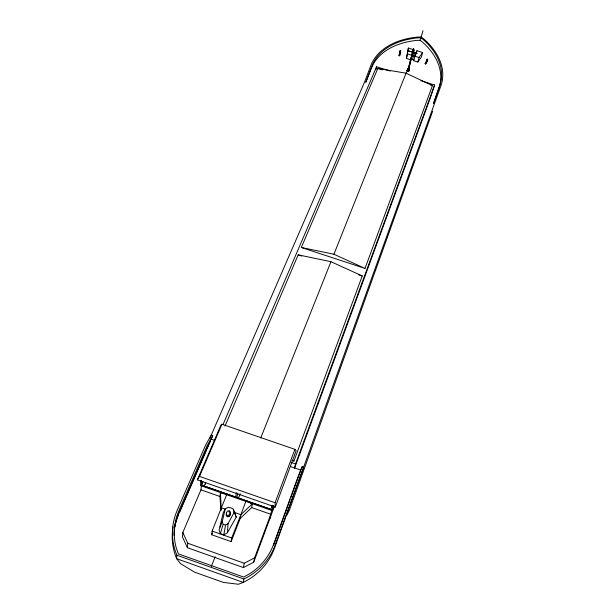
<?xml version="1.0" encoding="UTF-8"?>
<svg xmlns="http://www.w3.org/2000/svg" width="615" height="615" viewBox="0 0 615 615"><rect width="100%" height="100%" fill="white"/><g stroke="black" fill="none" stroke-linecap="round" stroke-linejoin="round"><path stroke-width="0.92" d="M226.335 515.624L226.351 514.378L227.389 515.524L227.373 516.761L228.934 516.531L230.095 515.078L230.21 511.995L229.172 510.857L227.612 511.08L226.443 512.541L226.335 515.624L227.373 516.761M226.42 513.786L226.443 512.541M228.934 516.531L228.957 515.293L230.125 513.832L230.21 511.995M229.141 512.111L229.172 510.857M230.095 515.078L230.125 513.832M211.299 439.072L212.713 435.804L211.176 435.274L205.618 445.045L177.189 510.35A63.283 59.878 1.7 0 0 176.889 555.207L176.659 558.72L180.549 563.663L194.632 572.188L223.399 582.42L238.443 584.25L243.248 582.39A62.991 59.271 -3.9 0 0 274.421 548.357L440.817 86.046A74.653 49.431 12.5 0 0 423.597 38.776L421.144 37.031L418.008 37.038A75.153 49.9 15.6 0 0 371.352 64.26L364.626 81.964L209.7 438.68M201.351 485.85L200.959 489.848L182.832 532.498L182.501 537.018L187.383 547.719L243.44 567.576L253.711 562.202L274.436 506.299M233.262 509.182L234.3 512.041L228.065 523.611L227.404 532.798L223.783 534.842L220.37 533.635L219.055 529.861L222.253 521.574L225.267 508.882L227.981 507.337L230.779 507.844L233.262 509.182L236.245 517.077L227.873 531.967M187.383 547.719L187.76 543.253L182.832 532.498M427.594 61.185L427.717 59.209L425.642 63.975L425.103 63.745L427.171 58.979L427.056 60.954L427.594 61.185L425.642 63.975M200.974 480.346L200.475 485.573L272.168 510.611L273.86 505.768M201.266 482.429L201.443 480.63M202.174 481.66L201.828 485.243L235.691 497.12L236.375 492.723M205.464 484.312L205.656 482.406L204.188 485.881M240.234 518.36L251.673 507.575L252.365 503.839L246.131 500.656L240.857 514.663L240.234 518.36L231.148 541.607L211.66 534.735L212.114 531.083L226.935 493.953L220.424 492.684L219.932 496.482L220.962 510.681M411.973 55.511L414.825 56.403L416.263 52.775L413.426 51.891L410.735 59.816L406.469 58.479L408.391 48.078L414.079 49.853L413.611 51.66M406.469 58.479L408.391 48.078M221.277 509.758L220.424 492.684M399.05 55.673L400.073 50.591L399.05 55.673L399.635 55.788L400.657 50.837L399.635 55.788M237.682 493.176L236.983 497.573L271.046 509.412L271.991 505.092M231.148 541.607L231.724 537.994L240.857 514.663L252.365 503.839M223.783 534.842L225.536 525.133L228.065 523.611M243.44 567.576L244.263 563.255L254.61 557.851L270.792 514.255L251.673 507.575M273.629 544.213L297.96 477.002L302.126 466.67L303.679 467.208L275.259 544.836A63.383 59.517 -3.4 0 1 243.909 578.999L243.248 582.39L176.659 558.72A62.899 59.64 1.3 0 1 173.123 526.732M253.711 562.202L254.61 557.851M269.793 518.814L271.607 510.55M272.168 510.611L273.283 505.568M272.899 508.359L273.467 505.761M375.903 69.749L376.572 66.789L390.148 71.048M408.275 50.753L417.062 53.497M294.562 467.961L295.531 463.948L434.628 85.001L420.991 80.726M408.468 70.356L413.534 48.885L407.906 70.341L408.468 70.364L407.906 70.341M408.214 70.502L413.603 49.008M408.552 69.188L413.534 48.885M219.732 527.124L223.33 512.549L225.267 508.882M417.016 53.659L408.237 50.845M408.214 69.172L413.357 48.877M406.123 73.585L406.515 72.055M406.899 71.04L407.876 68.28L408.452 68.465L407.476 71.225L406.899 71.04L407.876 68.28M410.735 59.816L414.079 49.853M408.053 71.401L409.021 68.642L409.598 68.819L409.367 69.726L408.629 71.586L408.053 71.401L409.021 68.642M412.55 55.281L412.988 53.582M408.629 71.586L409.598 68.819M412.519 59.348L414.841 52.329M413.58 60.7L416.916 50.738L422.605 52.506L421.398 57.026L417.854 62.038L413.58 60.7L413.941 59.793L411.097 58.902M416.209 53.451L416.916 50.738M417.854 62.038L419.046 57.518L422.605 52.506M434.628 85.001L430.2 98.285L294.385 468.722M432.652 111.238L289.396 510.173L286.928 515.17M220.37 533.635L223.16 524.295L222.253 521.574M372.513 64.621A73.9 49.062 15.6 0 1 418.346 37.815L420.837 37.815L422.774 39.199A73.408 48.6 12.5 0 1 439.648 85.677L433.46 103.651L438.856 88.237A73.331 48.67 12.5 0 0 422.021 41.697L420.083 40.321L423.028 30.75M273.614 545.244L290.119 499.626M290.764 497.843L300.796 470.114L290.341 466.501M301.212 469.191L302.126 466.67M275.305 507.037L296.13 450.757L294.908 449.342L221.954 424.235L221.008 424.904L197.361 479.838L275.305 507.037L275.082 502.739L294.908 449.342M292.171 460.42L293.955 461.035L362.235 275.958L330.962 261.698L298.183 254.848L225.005 426.103M365.01 268.432L432.453 85.6L406.061 73.193L377.825 68.457L301.327 247.484L365.01 268.432L333.93 254.241L301.327 247.484M260.729 437.957L330.962 261.698M333.93 254.241L406.061 73.193M407.476 71.225L407.968 69.979M211.306 566.446L215.181 556.69M238.436 498.158L240.196 493.722M211.66 534.735L212.383 532.959M202.919 481.553L201.428 485.051L271.807 509.627M197.361 479.838L199.514 476.402L221.954 424.235M222.953 424.727L376.572 66.789M179.365 512.81L206.778 449.511M207.155 448.635L210.561 440.763M372.49 64.652L365.794 82.333L371.775 67.181A73.823 49.131 15.6 0 1 417.6 40.321L420.083 40.321M212.713 435.804L207.17 445.583L178.834 510.873A61.585 58.271 1.7 0 0 176.113 547.358L178.35 553.877L243.732 577.085L250.013 573.557A61.684 57.918 -3.4 0 0 273.629 544.213M425.103 63.745L426.08 62.346M227.389 515.524L228.957 515.293M399.504 52.421L400.088 52.536M407.622 53.951L411.904 55.289M414.764 56.18L419.046 57.518M407.645 69.188L408.214 69.364M407.138 70.141L407.707 70.318M408.283 70.502L408.86 70.679M377.825 68.457L382.369 69.887M430.631 85.031L432.453 85.6M298.183 254.848L301.788 256.04M358.622 274.767L362.235 275.958M290.987 462.388L295.531 463.948M214.543 440.317L211.022 439.102L178.65 513.832A61.285 58.079 1.4 0 0 174.045 535.434M199.514 476.402L275.082 502.739M200.959 489.848L219.932 496.482M221.531 507.89L225.044 509.12M233.823 512.195L240.857 514.663M223.16 524.295L225.536 525.133M212.114 531.083L231.724 537.994M187.76 543.253L244.263 563.255M176.889 555.207L243.909 578.999M292.24 460.274L293.955 461.035M234.3 512.041L236.245 517.077M174.86 526.955A61.208 58.033 1.3 0 1 178.604 514.571"/></g></svg>
